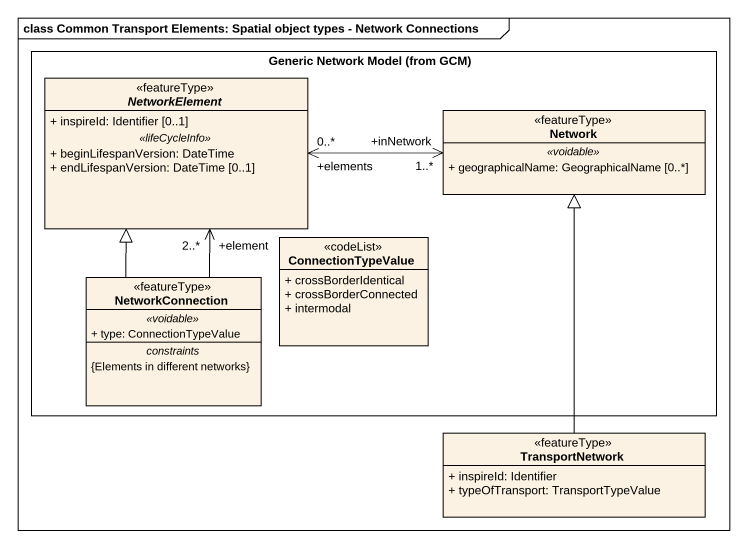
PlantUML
@startuml
mainframe class Common Transport Elements: Spatial object types - Network Connections
hide circle
hide empty members
skinparam classAttributeIconSize 0
rectangle "Generic Network Model (from GCM)" as Generic_Network_Model_from {
  abstract class NetworkElement <<featureType>> {
    + inspireId: Identifier [0..1]
    .. <<lifeCycleInfo>> ..
    + beginLifespanVersion: DateTime
    + endLifespanVersion: DateTime [0..1]
  }
  class "Network" as Network_ <<featureType>> {
    .. <<voidable>> ..
    + geographicalName: GeographicalName [0..*]
  }
  class ConnectionTypeValue <<codeList>> {
    + crossBorderIdentical
    + crossBorderConnected
    + intermodal
  }
  class NetworkConnection <<featureType>> {
    .. <<voidable>> ..
    + type: ConnectionTypeValue
    -- constraints --
    {Elements in different networks}
  }
}
class TransportNetwork <<featureType>> {
  + inspireId: Identifier
  + typeOfTransport: TransportTypeValue
}
Network_ "+inNetwork\n1..*" <-left-> "+elements\n0..*" NetworkElement
NetworkConnection -up-|> NetworkElement
NetworkConnection -up-> "+element\n2..*" NetworkElement
TransportNetwork -up-|> Network_
@enduml
